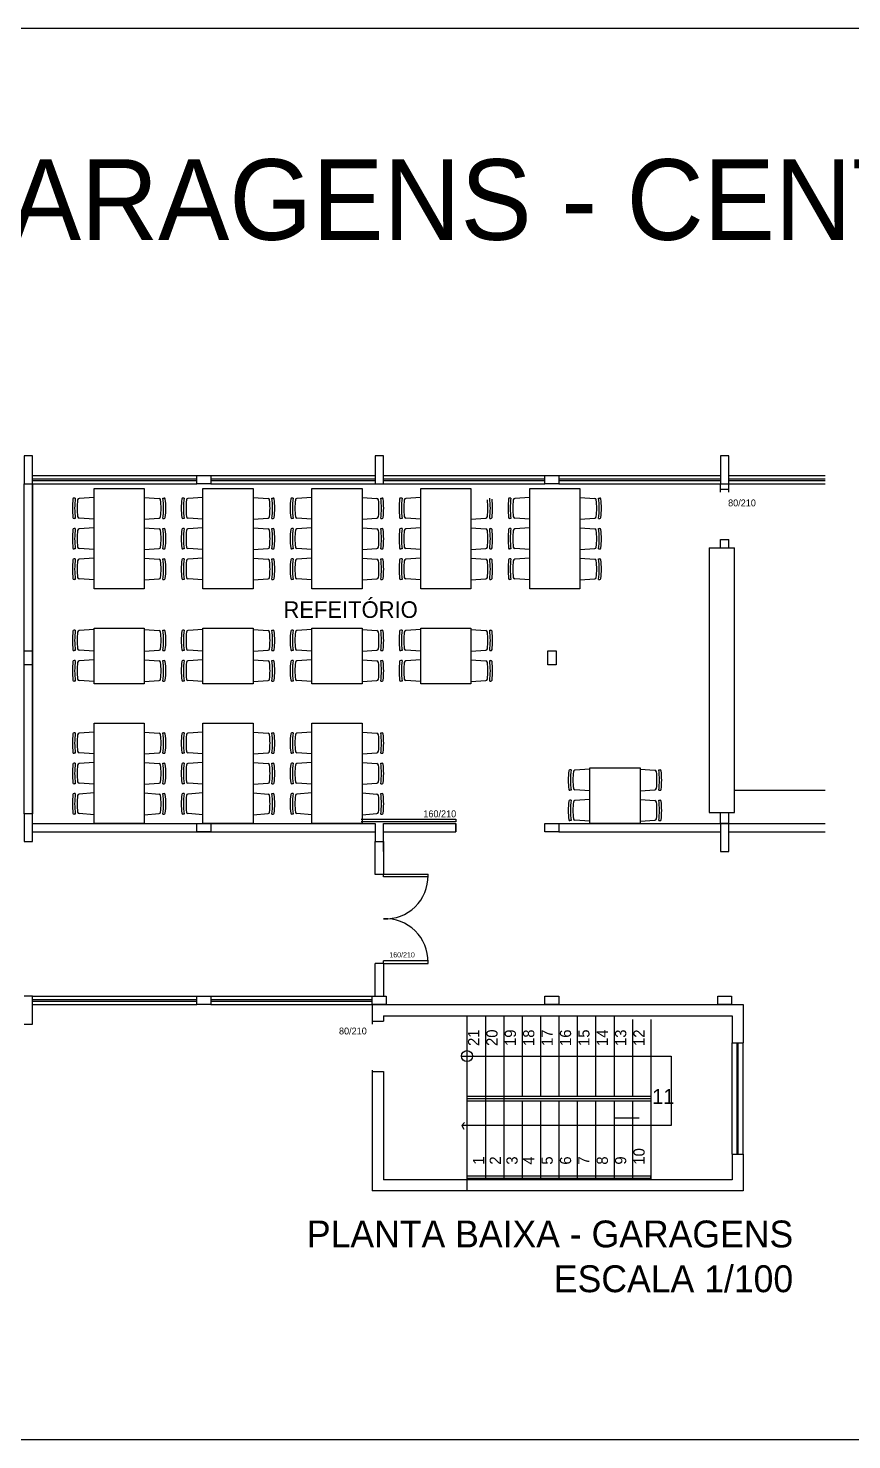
# Model space of a CAD drawing. Header units: metres. Extents: x -999 to 3200, y -1400 to 5056.
# Drawn here: x 1226.94 to 1241.72, y 4664.73 to 4690.07 of the extents above; entities that cross this region are included whole.
import ezdxf

# ---------------------------------------------------------------- set-up
doc = ezdxf.new("R2010")
doc.units = ezdxf.units.M
for name, color, linetype, true_color in [('.5', 7, 'Continuous', 0x000005), ('0.1', 7, 'Continuous', 0x000001), ('0.8', 7, 'Continuous', 0x000008), ('1', 7, 'Continuous', 0x000001), ('AMARELO', 7, 'Continuous', 0x000002), ('Capa4', 7, 'Continuous', 0x000004), ('Layer2', 7, 'Continuous', 0x000002), ('Vão', 7, 'Continuous', 0x000002)]:
    doc.layers.add(name, color=color, linetype=linetype, true_color=true_color)

msp = doc.modelspace()

# ---------------------------------------------------------------- linework, layer by layer
at = {"layer": '.5', "color": 5}
for p, q in [((1227.017, 4672.691), (1226.867, 4672.691)), ((1227.017, 4672.191), (1227.017, 4672.691)), ((1233.117, 4672.541), (1239.777, 4672.541)), ((1233.117, 4672.541), (1233.117, 4672.191)), ((1234.817, 4672.541), (1239.117, 4672.541)), ((1239.777, 4672.541), (1239.777, 4671.856)), ((1233.117, 4672.241), (1233.317, 4672.241)), ((1233.317, 4672.341), (1239.577, 4672.341)), ((1233.317, 4672.341), (1233.317, 4672.241)), ((1239.577, 4672.341), (1239.577, 4671.856)), ((1226.867, 4672.191), (1227.017, 4672.191)), ((1239.577, 4671.856), (1239.777, 4671.856)), ((1233.117, 4671.366), (1233.117, 4669.196)), ((1233.117, 4671.341), (1233.317, 4671.341)), ((1233.317, 4671.341), (1233.317, 4669.396)), ((1234.817, 4670.896), (1238.117, 4670.896)), ((1234.817, 4670.856), (1238.117, 4670.856)), ((1234.817, 4670.816), (1238.117, 4670.816)), ((1239.577, 4669.856), (1239.577, 4669.396)), ((1239.577, 4669.856), (1239.777, 4669.856)), ((1239.777, 4669.856), (1239.777, 4669.196)), ((1234.817, 4669.466), (1238.117, 4669.466)), ((1234.817, 4669.426), (1238.117, 4669.426)), ((1238.117, 4669.426), (1238.117, 4669.466)), ((1239.777, 4669.196), (1233.117, 4669.196)), ((1239.577, 4669.396), (1233.317, 4669.396))]:
    msp.add_line(p, q, dxfattribs=at)
for points in [[(1227.017, 4681.891), (1227.017, 4682.391), (1226.867, 4682.391), (1226.867, 4681.891), (1227.017, 4681.891)], [(1233.317, 4681.891), (1233.317, 4682.391), (1233.167, 4682.391), (1233.167, 4681.891), (1233.317, 4681.891)], [(1239.517, 4681.891), (1239.517, 4682.391), (1239.367, 4682.391), (1239.367, 4681.891), (1239.517, 4681.891)], [(1230.217, 4681.891), (1229.967, 4681.891), (1229.967, 4682.041), (1230.217, 4682.041), (1230.217, 4681.891)], [(1236.467, 4681.891), (1236.217, 4681.891), (1236.217, 4682.041), (1236.467, 4682.041), (1236.467, 4681.891)], [(1226.867, 4678.641), (1226.867, 4678.891), (1227.017, 4678.891), (1227.017, 4678.641), (1226.867, 4678.641)], [(1236.267, 4678.641), (1236.267, 4678.891), (1236.417, 4678.891), (1236.417, 4678.641), (1236.267, 4678.641)], [(1227.017, 4675.466), (1227.017, 4675.966), (1226.867, 4675.966), (1226.867, 4675.466), (1227.017, 4675.466)], [(1230.217, 4675.641), (1229.967, 4675.641), (1229.967, 4675.791), (1230.217, 4675.791), (1230.217, 4675.641)], [(1233.167, 4675.791), (1233.167, 4675.466), (1233.317, 4675.466)], [(1233.317, 4675.291), (1233.317, 4675.791)], [(1236.467, 4675.641), (1236.217, 4675.641), (1236.217, 4675.791), (1236.467, 4675.791), (1236.467, 4675.641)], [(1239.517, 4675.791), (1239.367, 4675.791), (1239.367, 4675.291), (1239.517, 4675.291)], [(1239.517, 4675.291), (1239.517, 4675.791)], [(1230.217, 4672.541), (1229.967, 4672.541), (1229.967, 4672.691), (1230.217, 4672.691), (1230.217, 4672.541)], [(1230.217, 4672.541), (1229.967, 4672.541), (1229.967, 4672.691), (1230.217, 4672.691), (1230.217, 4672.541)], [(1233.367, 4672.541), (1233.117, 4672.541), (1233.117, 4672.691), (1233.367, 4672.691), (1233.367, 4672.541)], [(1236.467, 4672.541), (1236.217, 4672.541), (1236.217, 4672.691), (1236.467, 4672.691), (1236.467, 4672.541)], [(1239.567, 4672.541), (1239.317, 4672.541), (1239.317, 4672.691), (1239.567, 4672.691), (1239.567, 4672.541)]]:
    msp.add_lwpolyline(points, dxfattribs=at)
at = {"color": 7}
for p, q in [((1239.367, 4681.741), (1239.367, 4681.891)), ((1239.517, 4681.741), (1239.517, 4681.891)), ((1227.787, 4681.634), (1227.764, 4681.634)), ((1228.123, 4681.646), (1227.855, 4681.625)), ((1228.123, 4680.004), (1228.123, 4681.804)), ((1228.123, 4681.804), (1229.023, 4681.804)), ((1229.023, 4681.804), (1229.023, 4680.004)), ((1229.023, 4681.646), (1229.291, 4681.625)), ((1229.36, 4681.634), (1229.383, 4681.634)), ((1229.741, 4681.634), (1229.719, 4681.634)), ((1230.078, 4681.646), (1229.81, 4681.625)), ((1230.078, 4680.004), (1230.078, 4681.804)), ((1230.078, 4681.804), (1230.978, 4681.804)), ((1230.978, 4681.804), (1230.978, 4680.004)), ((1230.978, 4681.646), (1231.246, 4681.625)), ((1231.315, 4681.634), (1231.338, 4681.634)), ((1231.696, 4681.634), (1231.674, 4681.634)), ((1232.033, 4681.646), (1231.765, 4681.625)), ((1232.033, 4680.004), (1232.033, 4681.804)), ((1232.033, 4681.804), (1232.933, 4681.804)), ((1232.933, 4681.804), (1232.933, 4680.004)), ((1232.933, 4681.646), (1233.201, 4681.625)), ((1233.27, 4681.634), (1233.292, 4681.634)), ((1233.651, 4681.634), (1233.628, 4681.634)), ((1233.988, 4681.646), (1233.72, 4681.625)), ((1233.988, 4680.004), (1233.988, 4681.804)), ((1233.988, 4681.804), (1234.888, 4681.804)), ((1234.888, 4681.804), (1234.888, 4680.004)), ((1235.606, 4681.634), (1235.583, 4681.634)), ((1235.943, 4681.646), (1235.675, 4681.625)), ((1235.943, 4680.004), (1235.943, 4681.804)), ((1235.943, 4681.804), (1236.843, 4681.804)), ((1236.843, 4681.804), (1236.843, 4680.004)), ((1236.843, 4681.646), (1237.111, 4681.625)), ((1237.179, 4681.634), (1237.202, 4681.634)), ((1239.367, 4681.791), (1239.517, 4681.791)), ((1227.787, 4681.266), (1227.764, 4681.266)), ((1227.787, 4681.088), (1227.764, 4681.088)), ((1228.123, 4681.254), (1227.855, 4681.274)), ((1228.123, 4681.1), (1227.855, 4681.08)), ((1229.023, 4681.254), (1229.291, 4681.274)), ((1229.023, 4681.1), (1229.291, 4681.08)), ((1229.36, 4681.266), (1229.383, 4681.266)), ((1229.36, 4681.088), (1229.383, 4681.088)), ((1229.741, 4681.266), (1229.719, 4681.266)), ((1229.741, 4681.088), (1229.719, 4681.088)), ((1230.078, 4681.254), (1229.81, 4681.274)), ((1230.078, 4681.1), (1229.81, 4681.08)), ((1230.978, 4681.254), (1231.246, 4681.274)), ((1230.978, 4681.1), (1231.246, 4681.08)), ((1231.315, 4681.266), (1231.338, 4681.266)), ((1231.315, 4681.088), (1231.338, 4681.088)), ((1231.696, 4681.266), (1231.674, 4681.266)), ((1231.696, 4681.088), (1231.674, 4681.088)), ((1232.033, 4681.254), (1231.765, 4681.274)), ((1232.033, 4681.1), (1231.765, 4681.08)), ((1232.933, 4681.254), (1233.201, 4681.274)), ((1232.933, 4681.1), (1233.201, 4681.08)), ((1233.27, 4681.266), (1233.292, 4681.266)), ((1233.27, 4681.088), (1233.292, 4681.088)), ((1233.651, 4681.266), (1233.628, 4681.266)), ((1233.651, 4681.088), (1233.628, 4681.088)), ((1233.988, 4681.254), (1233.72, 4681.274)), ((1233.988, 4681.1), (1233.72, 4681.08)), ((1234.888, 4681.254), (1235.156, 4681.274)), ((1234.888, 4681.1), (1235.156, 4681.08)), ((1235.225, 4681.266), (1235.247, 4681.266)), ((1235.225, 4681.088), (1235.247, 4681.088)), ((1235.606, 4681.266), (1235.583, 4681.266)), ((1235.606, 4681.088), (1235.583, 4681.088)), ((1235.943, 4681.254), (1235.675, 4681.274)), ((1235.943, 4681.1), (1235.675, 4681.08)), ((1236.843, 4681.254), (1237.111, 4681.274)), ((1236.843, 4681.1), (1237.111, 4681.08)), ((1237.179, 4681.266), (1237.202, 4681.266)), ((1237.179, 4681.088), (1237.202, 4681.088)), ((1239.367, 4680.891), (1239.517, 4680.891)), ((1239.367, 4680.741), (1239.367, 4680.891)), ((1239.517, 4680.741), (1239.517, 4680.891)), ((1227.787, 4680.72), (1227.764, 4680.72)), ((1228.123, 4680.708), (1227.855, 4680.728)), ((1229.023, 4680.708), (1229.291, 4680.728)), ((1229.36, 4680.72), (1229.383, 4680.72)), ((1229.741, 4680.72), (1229.719, 4680.72)), ((1230.078, 4680.708), (1229.81, 4680.728)), ((1230.978, 4680.708), (1231.246, 4680.728)), ((1231.315, 4680.72), (1231.338, 4680.72)), ((1231.696, 4680.72), (1231.674, 4680.72)), ((1232.033, 4680.708), (1231.765, 4680.728)), ((1232.933, 4680.708), (1233.201, 4680.728)), ((1233.27, 4680.72), (1233.292, 4680.72)), ((1233.651, 4680.72), (1233.628, 4680.72)), ((1233.988, 4680.708), (1233.72, 4680.728)), ((1234.888, 4680.708), (1235.156, 4680.728)), ((1235.225, 4680.72), (1235.247, 4680.72)), ((1235.606, 4680.72), (1235.583, 4680.72)), ((1235.943, 4680.708), (1235.675, 4680.728)), ((1236.843, 4680.708), (1237.111, 4680.728)), ((1237.179, 4680.72), (1237.202, 4680.72)), ((1227.787, 4680.543), (1227.764, 4680.543)), ((1228.123, 4680.554), (1227.855, 4680.534)), ((1229.023, 4680.554), (1229.291, 4680.534)), ((1229.36, 4680.543), (1229.383, 4680.543)), ((1229.741, 4680.543), (1229.719, 4680.543)), ((1230.078, 4680.554), (1229.81, 4680.534)), ((1230.978, 4680.554), (1231.246, 4680.534)), ((1231.315, 4680.543), (1231.338, 4680.543)), ((1231.696, 4680.543), (1231.674, 4680.543)), ((1232.033, 4680.554), (1231.765, 4680.534)), ((1232.933, 4680.554), (1233.201, 4680.534)), ((1233.27, 4680.543), (1233.292, 4680.543)), ((1233.651, 4680.543), (1233.628, 4680.543)), ((1233.988, 4680.554), (1233.72, 4680.534)), ((1234.888, 4680.554), (1235.156, 4680.534)), ((1235.225, 4680.543), (1235.247, 4680.543)), ((1235.606, 4680.543), (1235.583, 4680.543)), ((1235.943, 4680.554), (1235.675, 4680.534)), ((1236.843, 4680.554), (1237.111, 4680.534)), ((1237.179, 4680.543), (1237.202, 4680.543)), ((1227.787, 4680.174), (1227.764, 4680.174)), ((1228.123, 4680.163), (1227.855, 4680.183)), ((1229.023, 4680.163), (1229.291, 4680.183)), ((1229.36, 4680.174), (1229.383, 4680.174)), ((1229.741, 4680.174), (1229.719, 4680.174)), ((1230.078, 4680.163), (1229.81, 4680.183)), ((1230.978, 4680.163), (1231.246, 4680.183)), ((1231.315, 4680.174), (1231.338, 4680.174)), ((1231.696, 4680.174), (1231.674, 4680.174)), ((1232.033, 4680.163), (1231.765, 4680.183)), ((1232.933, 4680.163), (1233.201, 4680.183)), ((1233.27, 4680.174), (1233.292, 4680.174)), ((1233.651, 4680.174), (1233.628, 4680.174)), ((1233.988, 4680.163), (1233.72, 4680.183)), ((1234.888, 4680.163), (1235.156, 4680.183)), ((1235.225, 4680.174), (1235.247, 4680.174)), ((1235.606, 4680.174), (1235.583, 4680.174)), ((1235.943, 4680.163), (1235.675, 4680.183)), ((1236.843, 4680.163), (1237.111, 4680.183)), ((1237.179, 4680.174), (1237.202, 4680.174)), ((1229.023, 4680.004), (1228.123, 4680.004)), ((1230.978, 4680.004), (1230.078, 4680.004)), ((1232.933, 4680.004), (1232.033, 4680.004)), ((1234.888, 4680.004), (1233.988, 4680.004)), ((1236.843, 4680.004), (1235.943, 4680.004)), ((1227.787, 4679.263), (1227.764, 4679.263)), ((1228.123, 4679.275), (1227.855, 4679.255)), ((1228.123, 4678.297), (1228.123, 4679.297)), ((1228.123, 4679.297), (1229.023, 4679.297)), ((1229.023, 4679.297), (1229.023, 4678.297)), ((1229.023, 4679.275), (1229.291, 4679.255)), ((1229.36, 4679.263), (1229.383, 4679.263)), ((1229.741, 4679.263), (1229.719, 4679.263)), ((1230.078, 4679.275), (1229.81, 4679.255)), ((1230.078, 4678.297), (1230.078, 4679.297)), ((1230.078, 4679.297), (1230.978, 4679.297)), ((1230.978, 4679.297), (1230.978, 4678.297)), ((1230.978, 4679.275), (1231.246, 4679.255)), ((1231.315, 4679.263), (1231.338, 4679.263)), ((1231.696, 4679.263), (1231.674, 4679.263)), ((1232.033, 4679.275), (1231.765, 4679.255)), ((1232.033, 4678.297), (1232.033, 4679.297)), ((1232.033, 4679.297), (1232.933, 4679.297)), ((1232.933, 4679.297), (1232.933, 4678.297)), ((1232.933, 4679.275), (1233.201, 4679.255)), ((1233.27, 4679.263), (1233.292, 4679.263)), ((1233.651, 4679.263), (1233.628, 4679.263)), ((1233.988, 4679.275), (1233.72, 4679.255)), ((1233.988, 4678.297), (1233.988, 4679.297)), ((1233.988, 4679.297), (1234.888, 4679.297)), ((1234.888, 4679.297), (1234.888, 4678.297)), ((1234.888, 4679.275), (1235.156, 4679.255)), ((1235.225, 4679.263), (1235.247, 4679.263)), ((1227.787, 4678.895), (1227.764, 4678.895)), ((1228.123, 4678.883), (1227.855, 4678.903)), ((1229.023, 4678.883), (1229.291, 4678.903)), ((1229.36, 4678.895), (1229.383, 4678.895)), ((1229.741, 4678.895), (1229.719, 4678.895)), ((1230.078, 4678.883), (1229.81, 4678.903)), ((1230.978, 4678.883), (1231.246, 4678.903)), ((1231.315, 4678.895), (1231.338, 4678.895)), ((1231.696, 4678.895), (1231.674, 4678.895)), ((1232.033, 4678.883), (1231.765, 4678.903)), ((1232.933, 4678.883), (1233.201, 4678.903)), ((1233.27, 4678.895), (1233.292, 4678.895)), ((1233.651, 4678.895), (1233.628, 4678.895)), ((1233.988, 4678.883), (1233.72, 4678.903)), ((1234.888, 4678.883), (1235.156, 4678.903)), ((1235.225, 4678.895), (1235.247, 4678.895)), ((1227.787, 4678.718), (1227.764, 4678.718)), ((1228.123, 4678.729), (1227.855, 4678.709)), ((1229.023, 4678.729), (1229.291, 4678.709)), ((1229.36, 4678.718), (1229.383, 4678.718)), ((1229.741, 4678.718), (1229.719, 4678.718)), ((1230.078, 4678.729), (1229.81, 4678.709)), ((1230.978, 4678.729), (1231.246, 4678.709)), ((1231.315, 4678.718), (1231.338, 4678.718)), ((1231.696, 4678.718), (1231.674, 4678.718)), ((1232.033, 4678.729), (1231.765, 4678.709)), ((1232.933, 4678.729), (1233.201, 4678.709)), ((1233.27, 4678.718), (1233.292, 4678.718)), ((1233.651, 4678.718), (1233.628, 4678.718)), ((1233.988, 4678.729), (1233.72, 4678.709)), ((1234.888, 4678.729), (1235.156, 4678.709)), ((1235.225, 4678.718), (1235.247, 4678.718)), ((1227.787, 4678.349), (1227.764, 4678.349)), ((1228.123, 4678.338), (1227.855, 4678.358)), ((1229.023, 4678.297), (1228.123, 4678.297)), ((1229.023, 4678.338), (1229.291, 4678.358)), ((1229.36, 4678.349), (1229.383, 4678.349)), ((1229.741, 4678.349), (1229.719, 4678.349)), ((1230.078, 4678.338), (1229.81, 4678.358)), ((1230.978, 4678.297), (1230.078, 4678.297)), ((1230.978, 4678.338), (1231.246, 4678.358)), ((1231.315, 4678.349), (1231.338, 4678.349)), ((1231.696, 4678.349), (1231.674, 4678.349)), ((1232.033, 4678.338), (1231.765, 4678.358)), ((1232.933, 4678.297), (1232.033, 4678.297)), ((1232.933, 4678.338), (1233.201, 4678.358)), ((1233.27, 4678.349), (1233.292, 4678.349)), ((1233.651, 4678.349), (1233.628, 4678.349)), ((1233.988, 4678.338), (1233.72, 4678.358)), ((1234.888, 4678.297), (1233.988, 4678.297)), ((1234.888, 4678.338), (1235.156, 4678.358)), ((1235.225, 4678.349), (1235.247, 4678.349)), ((1228.123, 4675.791), (1228.123, 4677.591)), ((1228.123, 4677.591), (1229.023, 4677.591)), ((1229.023, 4677.591), (1229.023, 4675.791)), ((1230.078, 4675.791), (1230.078, 4677.591)), ((1230.078, 4677.591), (1230.978, 4677.591)), ((1230.978, 4677.591), (1230.978, 4675.791)), ((1232.033, 4675.791), (1232.033, 4677.591)), ((1232.033, 4677.591), (1232.933, 4677.591)), ((1232.933, 4677.591), (1232.933, 4675.791)), ((1227.787, 4677.42), (1227.764, 4677.42)), ((1228.123, 4677.432), (1227.855, 4677.412)), ((1229.023, 4677.432), (1229.291, 4677.412)), ((1229.36, 4677.42), (1229.383, 4677.42)), ((1229.741, 4677.42), (1229.719, 4677.42)), ((1230.078, 4677.432), (1229.81, 4677.412)), ((1230.978, 4677.432), (1231.246, 4677.412)), ((1231.315, 4677.42), (1231.338, 4677.42)), ((1231.696, 4677.42), (1231.674, 4677.42)), ((1232.033, 4677.432), (1231.765, 4677.412)), ((1232.933, 4677.432), (1233.201, 4677.412)), ((1233.27, 4677.42), (1233.292, 4677.42)), ((1227.787, 4677.052), (1227.764, 4677.052)), ((1228.123, 4677.041), (1227.855, 4677.061)), ((1229.023, 4677.041), (1229.291, 4677.061)), ((1229.36, 4677.052), (1229.383, 4677.052)), ((1229.741, 4677.052), (1229.719, 4677.052)), ((1230.078, 4677.041), (1229.81, 4677.061)), ((1230.978, 4677.041), (1231.246, 4677.061)), ((1231.315, 4677.052), (1231.338, 4677.052)), ((1231.696, 4677.052), (1231.674, 4677.052)), ((1232.033, 4677.041), (1231.765, 4677.061)), ((1232.933, 4677.041), (1233.201, 4677.061)), ((1233.27, 4677.052), (1233.292, 4677.052)), ((1227.787, 4676.875), (1227.764, 4676.875)), ((1228.123, 4676.886), (1227.855, 4676.866)), ((1229.023, 4676.886), (1229.291, 4676.866)), ((1229.36, 4676.875), (1229.383, 4676.875)), ((1229.741, 4676.875), (1229.719, 4676.875)), ((1230.078, 4676.886), (1229.81, 4676.866)), ((1230.978, 4676.886), (1231.246, 4676.866)), ((1231.315, 4676.875), (1231.338, 4676.875)), ((1231.696, 4676.875), (1231.674, 4676.875)), ((1232.033, 4676.886), (1231.765, 4676.866)), ((1232.933, 4676.886), (1233.201, 4676.866)), ((1233.27, 4676.875), (1233.292, 4676.875)), ((1237.023, 4676.768), (1236.755, 4676.748)), ((1237.023, 4675.791), (1237.023, 4676.791)), ((1237.023, 4676.791), (1237.923, 4676.791)), ((1237.923, 4676.791), (1237.923, 4675.791)), ((1237.923, 4676.768), (1238.191, 4676.748)), ((1228.123, 4676.495), (1227.855, 4676.515)), ((1229.023, 4676.495), (1229.291, 4676.515)), ((1230.078, 4676.495), (1229.81, 4676.515)), ((1230.978, 4676.495), (1231.246, 4676.515)), ((1232.033, 4676.495), (1231.765, 4676.515)), ((1232.933, 4676.495), (1233.201, 4676.515)), ((1236.686, 4676.757), (1236.664, 4676.757)), ((1238.26, 4676.757), (1238.282, 4676.757)), ((1227.787, 4676.506), (1227.764, 4676.506)), ((1227.787, 4676.329), (1227.764, 4676.329)), ((1228.123, 4676.341), (1227.855, 4676.321)), ((1229.023, 4676.341), (1229.291, 4676.321)), ((1229.36, 4676.506), (1229.383, 4676.506)), ((1229.36, 4676.329), (1229.383, 4676.329)), ((1229.741, 4676.506), (1229.719, 4676.506)), ((1229.741, 4676.329), (1229.719, 4676.329)), ((1230.078, 4676.341), (1229.81, 4676.321)), ((1230.978, 4676.341), (1231.246, 4676.321)), ((1231.315, 4676.506), (1231.338, 4676.506)), ((1231.315, 4676.329), (1231.338, 4676.329)), ((1231.696, 4676.506), (1231.674, 4676.506)), ((1231.696, 4676.329), (1231.674, 4676.329)), ((1232.033, 4676.341), (1231.765, 4676.321)), ((1232.933, 4676.341), (1233.201, 4676.321)), ((1233.27, 4676.506), (1233.292, 4676.506)), ((1233.27, 4676.329), (1233.292, 4676.329)), ((1236.686, 4676.388), (1236.664, 4676.388)), ((1237.023, 4676.377), (1236.755, 4676.397)), ((1237.923, 4676.377), (1238.191, 4676.397)), ((1238.26, 4676.388), (1238.282, 4676.388)), ((1236.686, 4676.211), (1236.664, 4676.211)), ((1237.023, 4676.223), (1236.755, 4676.202)), ((1237.923, 4676.223), (1238.191, 4676.202)), ((1238.26, 4676.211), (1238.282, 4676.211)), ((1227.017, 4675.791), (1233.167, 4675.791)), ((1227.787, 4675.961), (1227.764, 4675.961)), ((1228.123, 4675.949), (1227.855, 4675.969)), ((1229.023, 4675.791), (1228.123, 4675.791)), ((1229.023, 4675.949), (1229.291, 4675.969)), ((1229.36, 4675.961), (1229.383, 4675.961)), ((1229.741, 4675.961), (1229.719, 4675.961)), ((1230.078, 4675.949), (1229.81, 4675.969)), ((1230.978, 4675.791), (1230.078, 4675.791)), ((1230.978, 4675.949), (1231.246, 4675.969)), ((1231.315, 4675.961), (1231.338, 4675.961)), ((1231.696, 4675.961), (1231.674, 4675.961)), ((1232.033, 4675.949), (1231.765, 4675.969)), ((1232.933, 4675.791), (1232.033, 4675.791)), ((1232.933, 4675.949), (1233.201, 4675.969)), ((1233.27, 4675.961), (1233.292, 4675.961)), ((1233.317, 4675.791), (1234.617, 4675.791)), ((1234.617, 4675.791), (1234.617, 4675.641)), ((1234.617, 4675.641), (1234.617, 4675.791)), ((1236.217, 4675.791), (1236.267, 4675.791)), ((1236.467, 4675.791), (1241.246, 4675.791)), ((1236.686, 4675.843), (1236.664, 4675.843)), ((1237.023, 4675.831), (1236.755, 4675.851)), ((1237.923, 4675.791), (1237.023, 4675.791)), ((1237.923, 4675.831), (1238.191, 4675.851)), ((1238.26, 4675.843), (1238.282, 4675.843)), ((1239.367, 4675.791), (1239.367, 4675.991)), ((1239.517, 4675.791), (1239.517, 4675.991)), ((1227.017, 4675.641), (1233.167, 4675.641)), ((1233.317, 4675.641), (1234.617, 4675.641)), ((1236.467, 4675.641), (1239.367, 4675.641)), ((1239.517, 4675.641), (1241.246, 4675.641)), ((1233.167, 4674.878), (1233.167, 4675.466)), ((1233.317, 4675.466), (1233.317, 4674.878)), ((1233.317, 4674.878), (1233.167, 4674.878)), ((1233.167, 4672.691), (1233.167, 4673.278)), ((1233.317, 4673.278), (1233.167, 4673.278)), ((1233.317, 4673.278), (1233.317, 4672.691)), ((1227.017, 4672.541), (1227.017, 4672.691)), ((1235.147, 4672.341), (1235.147, 4669.396)), ((1235.477, 4672.341), (1235.477, 4669.396)), ((1235.807, 4672.341), (1235.807, 4670.896)), ((1236.137, 4672.341), (1236.137, 4670.896)), ((1236.467, 4672.341), (1236.467, 4670.896)), ((1236.797, 4672.341), (1236.797, 4670.896)), ((1237.127, 4672.341), (1237.127, 4670.896)), ((1237.457, 4672.341), (1237.457, 4670.896)), ((1237.787, 4672.271), (1237.787, 4670.896)), ((1238.117, 4672.271), (1238.117, 4669.396)), ((1234.718, 4671.616), (1238.482, 4671.616)), ((1238.482, 4671.616), (1238.482, 4670.371)), ((1235.807, 4670.816), (1235.807, 4669.396)), ((1236.137, 4670.816), (1236.137, 4669.396)), ((1236.467, 4670.816), (1236.467, 4669.396)), ((1236.797, 4670.816), (1236.797, 4669.396)), ((1237.127, 4670.816), (1237.127, 4669.396)), ((1237.457, 4670.816), (1237.457, 4669.396)), ((1237.787, 4670.816), (1237.787, 4669.396)), ((1234.722, 4670.371), (1234.77, 4670.425)), ((1238.482, 4670.371), (1234.722, 4670.371)), ((1234.722, 4670.371), (1234.76, 4670.307)), ((1237.787, 4669.426), (1237.787, 4669.396))]:
    msp.add_line(p, q, dxfattribs=at)
msp.add_lwpolyline([(1226.867, 4681.891), (1227.017, 4681.891), (1227.017, 4675.966), (1226.867, 4675.966)], close=True, dxfattribs=at)
msp.add_circle((1234.817, 4671.616), 0.0992, dxfattribs=at)
for centre, radius, start, end in [((1229.152, 4681.45), 1.417, 173.2538, 186.7462), ((1227.764, 4681.614), 0.02, 90, 173.2538), ((1229.152, 4681.45), 1.377, 172.3167, 187.6833), ((1229.152, 4681.45), 1.332, 173.5742, 186.4258), ((1227.857, 4681.596), 0.03, 94.2892, 173.5742), ((1229.289, 4681.596), 0.03, 6.4258, 85.7108), ((1227.995, 4681.45), 1.332, 353.5742, 6.4258), ((1227.995, 4681.45), 1.377, 352.3167, 7.6833), ((1229.383, 4681.614), 0.02, 6.7462, 90), ((1227.995, 4681.45), 1.417, 353.2538, 6.7462), ((1231.106, 4681.45), 1.417, 173.2538, 186.7462), ((1229.719, 4681.614), 0.02, 90, 173.2538), ((1231.106, 4681.45), 1.377, 172.3167, 187.6833), ((1231.106, 4681.45), 1.332, 173.5742, 186.4258), ((1229.812, 4681.596), 0.03, 94.2892, 173.5742), ((1231.244, 4681.596), 0.03, 6.4258, 85.7108), ((1229.95, 4681.45), 1.332, 353.5742, 6.4258), ((1229.95, 4681.45), 1.377, 352.3167, 7.6833), ((1231.338, 4681.614), 0.02, 6.7462, 90), ((1229.95, 4681.45), 1.417, 353.2538, 6.7462), ((1233.061, 4681.45), 1.417, 173.2538, 186.7462), ((1231.674, 4681.614), 0.02, 90, 173.2538), ((1233.061, 4681.45), 1.377, 172.3167, 187.6833), ((1233.061, 4681.45), 1.332, 173.5742, 186.4258), ((1231.767, 4681.596), 0.03, 94.2892, 173.5742), ((1233.199, 4681.596), 0.03, 6.4258, 85.7108), ((1231.905, 4681.45), 1.332, 353.5742, 6.4258), ((1231.905, 4681.45), 1.377, 352.3167, 7.6833), ((1233.292, 4681.614), 0.02, 6.7462, 90), ((1231.905, 4681.45), 1.417, 353.2538, 6.7462), ((1235.016, 4681.45), 1.417, 173.2538, 186.7462), ((1233.628, 4681.614), 0.02, 90, 173.2538), ((1235.016, 4681.45), 1.377, 172.3167, 187.6833), ((1235.016, 4681.45), 1.332, 173.5742, 186.4258), ((1233.722, 4681.596), 0.03, 94.2892, 173.5742), ((1233.86, 4681.45), 1.332, 353.5742, 6.4258), ((1233.86, 4681.45), 1.377, 352.3167, 7.6833), ((1233.86, 4681.45), 1.417, 353.2538, 6.7462), ((1236.971, 4681.45), 1.417, 173.2538, 186.7462), ((1235.583, 4681.614), 0.02, 90, 173.2538), ((1236.971, 4681.45), 1.377, 172.3167, 187.6833), ((1236.971, 4681.45), 1.332, 173.5742, 186.4258), ((1235.677, 4681.596), 0.03, 94.2892, 173.5742), ((1237.109, 4681.596), 0.03, 6.4258, 85.7108), ((1235.814, 4681.45), 1.332, 353.5742, 6.4258), ((1235.814, 4681.45), 1.377, 352.3167, 7.6833), ((1237.202, 4681.614), 0.02, 6.7462, 90), ((1235.814, 4681.45), 1.417, 353.2538, 6.7462), ((1227.764, 4681.286), 0.02, 186.7462, 270), ((1227.764, 4681.068), 0.02, 90, 173.2538), ((1229.152, 4680.904), 1.377, 172.3167, 187.6833), ((1227.857, 4681.304), 0.03, 186.4258, 265.7108), ((1227.857, 4681.05), 0.03, 94.2892, 173.5742), ((1229.289, 4681.304), 0.03, 274.2892, 353.5742), ((1229.289, 4681.05), 0.03, 6.4258, 85.7108), ((1227.995, 4680.904), 1.377, 352.3167, 7.6833), ((1229.383, 4681.286), 0.02, 270, 353.2538), ((1229.383, 4681.068), 0.02, 6.7462, 90), ((1229.719, 4681.286), 0.02, 186.7462, 270), ((1229.719, 4681.068), 0.02, 90, 173.2538), ((1231.106, 4680.904), 1.377, 172.3167, 187.6833), ((1229.812, 4681.304), 0.03, 186.4258, 265.7108), ((1229.812, 4681.05), 0.03, 94.2892, 173.5742), ((1231.244, 4681.304), 0.03, 274.2892, 353.5742), ((1231.244, 4681.05), 0.03, 6.4258, 85.7108), ((1229.95, 4680.904), 1.377, 352.3167, 7.6833), ((1231.338, 4681.286), 0.02, 270, 353.2538), ((1231.338, 4681.068), 0.02, 6.7462, 90), ((1231.674, 4681.286), 0.02, 186.7462, 270), ((1231.674, 4681.068), 0.02, 90, 173.2538), ((1233.061, 4680.904), 1.377, 172.3167, 187.6833), ((1231.767, 4681.304), 0.03, 186.4258, 265.7108), ((1231.767, 4681.05), 0.03, 94.2892, 173.5742), ((1233.199, 4681.304), 0.03, 274.2892, 353.5742), ((1233.199, 4681.05), 0.03, 6.4258, 85.7108), ((1231.905, 4680.904), 1.377, 352.3167, 7.6833), ((1233.292, 4681.286), 0.02, 270, 353.2538), ((1233.292, 4681.068), 0.02, 6.7462, 90), ((1233.628, 4681.286), 0.02, 186.7462, 270), ((1233.628, 4681.068), 0.02, 90, 173.2538), ((1235.016, 4680.904), 1.377, 172.3167, 187.6833), ((1233.722, 4681.304), 0.03, 186.4258, 265.7108), ((1233.722, 4681.05), 0.03, 94.2892, 173.5742), ((1235.154, 4681.304), 0.03, 274.2892, 353.5742), ((1235.154, 4681.05), 0.03, 6.4258, 85.7108), ((1233.86, 4680.904), 1.377, 352.3167, 7.6833), ((1235.247, 4681.286), 0.02, 270, 353.2538), ((1235.247, 4681.068), 0.02, 6.7462, 90), ((1235.583, 4681.286), 0.02, 186.7462, 270), ((1235.583, 4681.068), 0.02, 90, 173.2538), ((1236.971, 4680.904), 1.377, 172.3167, 187.6833), ((1235.677, 4681.304), 0.03, 186.4258, 265.7108), ((1235.677, 4681.05), 0.03, 94.2892, 173.5742), ((1237.109, 4681.304), 0.03, 274.2892, 353.5742), ((1237.109, 4681.05), 0.03, 6.4258, 85.7108), ((1235.814, 4680.904), 1.377, 352.3167, 7.6833), ((1237.202, 4681.286), 0.02, 270, 353.2538), ((1237.202, 4681.068), 0.02, 6.7462, 90), ((1229.152, 4680.904), 1.417, 173.2538, 186.7462), ((1229.152, 4680.904), 1.332, 173.5742, 186.4258), ((1227.995, 4680.904), 1.332, 353.5742, 6.4258), ((1227.995, 4680.904), 1.417, 353.2538, 6.7462), ((1231.106, 4680.904), 1.417, 173.2538, 186.7462), ((1231.106, 4680.904), 1.332, 173.5742, 186.4258), ((1229.95, 4680.904), 1.332, 353.5742, 6.4258), ((1229.95, 4680.904), 1.417, 353.2538, 6.7462), ((1233.061, 4680.904), 1.417, 173.2538, 186.7462), ((1233.061, 4680.904), 1.332, 173.5742, 186.4258), ((1231.905, 4680.904), 1.332, 353.5742, 6.4258), ((1231.905, 4680.904), 1.417, 353.2538, 6.7462), ((1235.016, 4680.904), 1.417, 173.2538, 186.7462), ((1235.016, 4680.904), 1.332, 173.5742, 186.4258), ((1233.86, 4680.904), 1.332, 353.5742, 6.4258), ((1233.86, 4680.904), 1.417, 353.2538, 6.7462), ((1236.971, 4680.904), 1.417, 173.2538, 186.7462), ((1236.971, 4680.904), 1.332, 173.5742, 186.4258), ((1235.814, 4680.904), 1.332, 353.5742, 6.4258), ((1235.814, 4680.904), 1.417, 353.2538, 6.7462), ((1227.764, 4680.74), 0.02, 186.7462, 270), ((1227.857, 4680.758), 0.03, 186.4258, 265.7108), ((1229.289, 4680.758), 0.03, 274.2892, 353.5742), ((1229.383, 4680.74), 0.02, 270, 353.2538), ((1229.719, 4680.74), 0.02, 186.7462, 270), ((1229.812, 4680.758), 0.03, 186.4258, 265.7108), ((1231.244, 4680.758), 0.03, 274.2892, 353.5742), ((1231.338, 4680.74), 0.02, 270, 353.2538), ((1231.674, 4680.74), 0.02, 186.7462, 270), ((1231.767, 4680.758), 0.03, 186.4258, 265.7108), ((1233.199, 4680.758), 0.03, 274.2892, 353.5742), ((1233.292, 4680.74), 0.02, 270, 353.2538), ((1233.628, 4680.74), 0.02, 186.7462, 270), ((1233.722, 4680.758), 0.03, 186.4258, 265.7108), ((1235.154, 4680.758), 0.03, 274.2892, 353.5742), ((1235.247, 4680.74), 0.02, 270, 353.2538), ((1235.583, 4680.74), 0.02, 186.7462, 270), ((1235.677, 4680.758), 0.03, 186.4258, 265.7108), ((1237.109, 4680.758), 0.03, 274.2892, 353.5742), ((1237.202, 4680.74), 0.02, 270, 353.2538), ((1229.152, 4680.358), 1.417, 173.2538, 186.7462), ((1227.764, 4680.523), 0.02, 90, 173.2538), ((1229.152, 4680.358), 1.377, 172.3167, 187.6833), ((1229.152, 4680.358), 1.332, 173.5742, 186.4258), ((1227.857, 4680.504), 0.03, 94.2892, 173.5742), ((1229.289, 4680.504), 0.03, 6.4258, 85.7108), ((1227.995, 4680.358), 1.332, 353.5742, 6.4258), ((1227.995, 4680.358), 1.377, 352.3167, 7.6833), ((1229.383, 4680.523), 0.02, 6.7462, 90), ((1227.995, 4680.358), 1.417, 353.2538, 6.7462), ((1231.106, 4680.358), 1.417, 173.2538, 186.7462), ((1229.719, 4680.523), 0.02, 90, 173.2538), ((1231.106, 4680.358), 1.377, 172.3167, 187.6833), ((1231.106, 4680.358), 1.332, 173.5742, 186.4258), ((1229.812, 4680.504), 0.03, 94.2892, 173.5742), ((1231.244, 4680.504), 0.03, 6.4258, 85.7108), ((1229.95, 4680.358), 1.332, 353.5742, 6.4258), ((1229.95, 4680.358), 1.377, 352.3167, 7.6833), ((1231.338, 4680.523), 0.02, 6.7462, 90), ((1229.95, 4680.358), 1.417, 353.2538, 6.7462), ((1233.061, 4680.358), 1.417, 173.2538, 186.7462), ((1231.674, 4680.523), 0.02, 90, 173.2538), ((1233.061, 4680.358), 1.377, 172.3167, 187.6833), ((1233.061, 4680.358), 1.332, 173.5742, 186.4258), ((1231.767, 4680.504), 0.03, 94.2892, 173.5742), ((1233.199, 4680.504), 0.03, 6.4258, 85.7108), ((1231.905, 4680.358), 1.332, 353.5742, 6.4258), ((1231.905, 4680.358), 1.377, 352.3167, 7.6833), ((1233.292, 4680.523), 0.02, 6.7462, 90), ((1231.905, 4680.358), 1.417, 353.2538, 6.7462), ((1235.016, 4680.358), 1.417, 173.2538, 186.7462), ((1233.628, 4680.523), 0.02, 90, 173.2538), ((1235.016, 4680.358), 1.377, 172.3167, 187.6833), ((1235.016, 4680.358), 1.332, 173.5742, 186.4258), ((1233.722, 4680.504), 0.03, 94.2892, 173.5742), ((1235.154, 4680.504), 0.03, 6.4258, 85.7108), ((1233.86, 4680.358), 1.332, 353.5742, 6.4258), ((1233.86, 4680.358), 1.377, 352.3167, 7.6833), ((1235.247, 4680.523), 0.02, 6.7462, 90), ((1233.86, 4680.358), 1.417, 353.2538, 6.7462), ((1236.971, 4680.358), 1.417, 173.2538, 186.7462), ((1235.583, 4680.523), 0.02, 90, 173.2538), ((1236.971, 4680.358), 1.377, 172.3167, 187.6833), ((1236.971, 4680.358), 1.332, 173.5742, 186.4258), ((1235.677, 4680.504), 0.03, 94.2892, 173.5742), ((1237.109, 4680.504), 0.03, 6.4258, 85.7108), ((1235.814, 4680.358), 1.332, 353.5742, 6.4258), ((1235.814, 4680.358), 1.377, 352.3167, 7.6833), ((1237.202, 4680.523), 0.02, 6.7462, 90), ((1235.814, 4680.358), 1.417, 353.2538, 6.7462), ((1227.764, 4680.194), 0.02, 186.7462, 270), ((1227.857, 4680.213), 0.03, 186.4258, 265.7108), ((1229.289, 4680.213), 0.03, 274.2892, 353.5742), ((1229.383, 4680.194), 0.02, 270, 353.2538), ((1229.719, 4680.194), 0.02, 186.7462, 270), ((1229.812, 4680.213), 0.03, 186.4258, 265.7108), ((1231.244, 4680.213), 0.03, 274.2892, 353.5742), ((1231.338, 4680.194), 0.02, 270, 353.2538), ((1231.674, 4680.194), 0.02, 186.7462, 270), ((1231.767, 4680.213), 0.03, 186.4258, 265.7108), ((1233.199, 4680.213), 0.03, 274.2892, 353.5742), ((1233.292, 4680.194), 0.02, 270, 353.2538), ((1233.628, 4680.194), 0.02, 186.7462, 270), ((1233.722, 4680.213), 0.03, 186.4258, 265.7108), ((1235.154, 4680.213), 0.03, 274.2892, 353.5742), ((1235.247, 4680.194), 0.02, 270, 353.2538), ((1235.583, 4680.194), 0.02, 186.7462, 270), ((1235.677, 4680.213), 0.03, 186.4258, 265.7108), ((1237.109, 4680.213), 0.03, 274.2892, 353.5742), ((1237.202, 4680.194), 0.02, 270, 353.2538), ((1229.152, 4679.079), 1.417, 173.2538, 186.7462), ((1227.764, 4679.243), 0.02, 90, 173.2538), ((1229.152, 4679.079), 1.377, 172.3167, 187.6833), ((1229.152, 4679.079), 1.332, 173.5742, 186.4258), ((1227.857, 4679.225), 0.03, 94.2892, 173.5742), ((1229.289, 4679.225), 0.03, 6.4258, 85.7108), ((1227.995, 4679.079), 1.332, 353.5742, 6.4258), ((1227.995, 4679.079), 1.377, 352.3167, 7.6833), ((1229.383, 4679.243), 0.02, 6.7462, 90), ((1227.995, 4679.079), 1.417, 353.2538, 6.7462), ((1231.106, 4679.079), 1.417, 173.2538, 186.7462), ((1229.719, 4679.243), 0.02, 90, 173.2538), ((1231.106, 4679.079), 1.377, 172.3167, 187.6833), ((1231.106, 4679.079), 1.332, 173.5742, 186.4258), ((1229.812, 4679.225), 0.03, 94.2892, 173.5742), ((1231.244, 4679.225), 0.03, 6.4258, 85.7108), ((1229.95, 4679.079), 1.332, 353.5742, 6.4258), ((1229.95, 4679.079), 1.377, 352.3167, 7.6833), ((1231.338, 4679.243), 0.02, 6.7462, 90), ((1229.95, 4679.079), 1.417, 353.2538, 6.7462), ((1233.061, 4679.079), 1.417, 173.2538, 186.7462), ((1231.674, 4679.243), 0.02, 90, 173.2538), ((1233.061, 4679.079), 1.377, 172.3167, 187.6833), ((1233.061, 4679.079), 1.332, 173.5742, 186.4258), ((1231.767, 4679.225), 0.03, 94.2892, 173.5742), ((1233.199, 4679.225), 0.03, 6.4258, 85.7108), ((1231.905, 4679.079), 1.332, 353.5742, 6.4258), ((1231.905, 4679.079), 1.377, 352.3167, 7.6833), ((1233.292, 4679.243), 0.02, 6.7462, 90), ((1231.905, 4679.079), 1.417, 353.2538, 6.7462), ((1235.016, 4679.079), 1.417, 173.2538, 186.7462), ((1233.628, 4679.243), 0.02, 90, 173.2538), ((1235.016, 4679.079), 1.377, 172.3167, 187.6833), ((1235.016, 4679.079), 1.332, 173.5742, 186.4258), ((1233.722, 4679.225), 0.03, 94.2892, 173.5742), ((1235.154, 4679.225), 0.03, 6.4258, 85.7108), ((1233.86, 4679.079), 1.332, 353.5742, 6.4258), ((1233.86, 4679.079), 1.377, 352.3167, 7.6833), ((1235.247, 4679.243), 0.02, 6.7462, 90), ((1233.86, 4679.079), 1.417, 353.2538, 6.7462), ((1227.764, 4678.915), 0.02, 186.7462, 270), ((1227.857, 4678.933), 0.03, 186.4258, 265.7108), ((1229.289, 4678.933), 0.03, 274.2892, 353.5742), ((1229.383, 4678.915), 0.02, 270, 353.2538), ((1229.719, 4678.915), 0.02, 186.7462, 270), ((1229.812, 4678.933), 0.03, 186.4258, 265.7108), ((1231.244, 4678.933), 0.03, 274.2892, 353.5742), ((1231.338, 4678.915), 0.02, 270, 353.2538), ((1231.674, 4678.915), 0.02, 186.7462, 270), ((1231.767, 4678.933), 0.03, 186.4258, 265.7108), ((1233.199, 4678.933), 0.03, 274.2892, 353.5742), ((1233.292, 4678.915), 0.02, 270, 353.2538), ((1233.628, 4678.915), 0.02, 186.7462, 270), ((1233.722, 4678.933), 0.03, 186.4258, 265.7108), ((1235.154, 4678.933), 0.03, 274.2892, 353.5742), ((1235.247, 4678.915), 0.02, 270, 353.2538), ((1229.152, 4678.533), 1.417, 173.2538, 186.7462), ((1227.764, 4678.698), 0.02, 90, 173.2538), ((1229.152, 4678.533), 1.377, 172.3167, 187.6833), ((1229.152, 4678.533), 1.332, 173.5742, 186.4258), ((1227.857, 4678.679), 0.03, 94.2892, 173.5742), ((1229.289, 4678.679), 0.03, 6.4258, 85.7108), ((1227.995, 4678.533), 1.332, 353.5742, 6.4258), ((1227.995, 4678.533), 1.377, 352.3167, 7.6833), ((1229.383, 4678.698), 0.02, 6.7462, 90), ((1227.995, 4678.533), 1.417, 353.2538, 6.7462), ((1231.106, 4678.533), 1.417, 173.2538, 186.7462), ((1229.719, 4678.698), 0.02, 90, 173.2538), ((1231.106, 4678.533), 1.377, 172.3167, 187.6833), ((1231.106, 4678.533), 1.332, 173.5742, 186.4258), ((1229.812, 4678.679), 0.03, 94.2892, 173.5742), ((1231.244, 4678.679), 0.03, 6.4258, 85.7108), ((1229.95, 4678.533), 1.332, 353.5742, 6.4258), ((1229.95, 4678.533), 1.377, 352.3167, 7.6833), ((1231.338, 4678.698), 0.02, 6.7462, 90), ((1229.95, 4678.533), 1.417, 353.2538, 6.7462), ((1233.061, 4678.533), 1.417, 173.2538, 186.7462), ((1231.674, 4678.698), 0.02, 90, 173.2538), ((1233.061, 4678.533), 1.377, 172.3167, 187.6833), ((1233.061, 4678.533), 1.332, 173.5742, 186.4258), ((1231.767, 4678.679), 0.03, 94.2892, 173.5742), ((1233.199, 4678.679), 0.03, 6.4258, 85.7108), ((1231.905, 4678.533), 1.332, 353.5742, 6.4258), ((1231.905, 4678.533), 1.377, 352.3167, 7.6833), ((1233.292, 4678.698), 0.02, 6.7462, 90), ((1231.905, 4678.533), 1.417, 353.2538, 6.7462), ((1235.016, 4678.533), 1.417, 173.2538, 186.7462), ((1233.628, 4678.698), 0.02, 90, 173.2538), ((1235.016, 4678.533), 1.377, 172.3167, 187.6833), ((1235.016, 4678.533), 1.332, 173.5742, 186.4258), ((1233.722, 4678.679), 0.03, 94.2892, 173.5742), ((1235.154, 4678.679), 0.03, 6.4258, 85.7108), ((1233.86, 4678.533), 1.332, 353.5742, 6.4258), ((1233.86, 4678.533), 1.377, 352.3167, 7.6833), ((1235.247, 4678.698), 0.02, 6.7462, 90), ((1233.86, 4678.533), 1.417, 353.2538, 6.7462), ((1227.764, 4678.369), 0.02, 186.7462, 270), ((1227.857, 4678.388), 0.03, 186.4258, 265.7108), ((1229.289, 4678.388), 0.03, 274.2892, 353.5742), ((1229.383, 4678.369), 0.02, 270, 353.2538), ((1229.719, 4678.369), 0.02, 186.7462, 270), ((1229.812, 4678.388), 0.03, 186.4258, 265.7108), ((1231.244, 4678.388), 0.03, 274.2892, 353.5742), ((1231.338, 4678.369), 0.02, 270, 353.2538), ((1231.674, 4678.369), 0.02, 186.7462, 270), ((1231.767, 4678.388), 0.03, 186.4258, 265.7108), ((1233.199, 4678.388), 0.03, 274.2892, 353.5742), ((1233.292, 4678.369), 0.02, 270, 353.2538), ((1233.628, 4678.369), 0.02, 186.7462, 270), ((1233.722, 4678.388), 0.03, 186.4258, 265.7108), ((1235.154, 4678.388), 0.03, 274.2892, 353.5742), ((1235.247, 4678.369), 0.02, 270, 353.2538), ((1229.152, 4677.236), 1.417, 173.2538, 186.7462), ((1227.764, 4677.4), 0.02, 90, 173.2538), ((1229.152, 4677.236), 1.377, 172.3167, 187.6833), ((1229.152, 4677.236), 1.332, 173.5742, 186.4258), ((1227.857, 4677.382), 0.03, 94.2892, 173.5742), ((1229.289, 4677.382), 0.03, 6.4258, 85.7108), ((1227.995, 4677.236), 1.332, 353.5742, 6.4258), ((1227.995, 4677.236), 1.377, 352.3167, 7.6833), ((1229.383, 4677.4), 0.02, 6.7462, 90), ((1227.995, 4677.236), 1.417, 353.2538, 6.7462), ((1231.106, 4677.236), 1.417, 173.2538, 186.7462), ((1229.719, 4677.4), 0.02, 90, 173.2538), ((1231.106, 4677.236), 1.377, 172.3167, 187.6833), ((1231.106, 4677.236), 1.332, 173.5742, 186.4258), ((1229.812, 4677.382), 0.03, 94.2892, 173.5742), ((1231.244, 4677.382), 0.03, 6.4258, 85.7108), ((1229.95, 4677.236), 1.332, 353.5742, 6.4258), ((1229.95, 4677.236), 1.377, 352.3167, 7.6833), ((1231.338, 4677.4), 0.02, 6.7462, 90), ((1229.95, 4677.236), 1.417, 353.2538, 6.7462), ((1233.061, 4677.236), 1.417, 173.2538, 186.7462), ((1231.674, 4677.4), 0.02, 90, 173.2538), ((1233.061, 4677.236), 1.377, 172.3167, 187.6833), ((1233.061, 4677.236), 1.332, 173.5742, 186.4258), ((1231.767, 4677.382), 0.03, 94.2892, 173.5742), ((1233.199, 4677.382), 0.03, 6.4258, 85.7108), ((1231.905, 4677.236), 1.332, 353.5742, 6.4258), ((1231.905, 4677.236), 1.377, 352.3167, 7.6833), ((1233.292, 4677.4), 0.02, 6.7462, 90), ((1231.905, 4677.236), 1.417, 353.2538, 6.7462), ((1227.764, 4677.072), 0.02, 186.7462, 270), ((1227.857, 4677.091), 0.03, 186.4258, 265.7108), ((1229.289, 4677.091), 0.03, 274.2892, 353.5742), ((1229.383, 4677.072), 0.02, 270, 353.2538), ((1229.719, 4677.072), 0.02, 186.7462, 270), ((1229.812, 4677.091), 0.03, 186.4258, 265.7108), ((1231.244, 4677.091), 0.03, 274.2892, 353.5742), ((1231.338, 4677.072), 0.02, 270, 353.2538), ((1231.674, 4677.072), 0.02, 186.7462, 270), ((1231.767, 4677.091), 0.03, 186.4258, 265.7108), ((1233.199, 4677.091), 0.03, 274.2892, 353.5742), ((1233.292, 4677.072), 0.02, 270, 353.2538), ((1229.152, 4676.691), 1.417, 173.2538, 186.7462), ((1227.764, 4676.855), 0.02, 90, 173.2538), ((1229.152, 4676.691), 1.377, 172.3167, 187.6833), ((1229.152, 4676.691), 1.332, 173.5742, 186.4258), ((1227.857, 4676.836), 0.03, 94.2892, 173.5742), ((1229.289, 4676.836), 0.03, 6.4258, 85.7108), ((1227.995, 4676.691), 1.332, 353.5742, 6.4258), ((1227.995, 4676.691), 1.377, 352.3167, 7.6833), ((1229.383, 4676.855), 0.02, 6.7462, 90), ((1227.995, 4676.691), 1.417, 353.2538, 6.7462), ((1231.106, 4676.691), 1.417, 173.2538, 186.7462), ((1229.719, 4676.855), 0.02, 90, 173.2538), ((1231.106, 4676.691), 1.377, 172.3167, 187.6833), ((1231.106, 4676.691), 1.332, 173.5742, 186.4258), ((1229.812, 4676.836), 0.03, 94.2892, 173.5742), ((1231.244, 4676.836), 0.03, 6.4258, 85.7108), ((1229.95, 4676.691), 1.332, 353.5742, 6.4258), ((1229.95, 4676.691), 1.377, 352.3167, 7.6833), ((1231.338, 4676.855), 0.02, 6.7462, 90), ((1229.95, 4676.691), 1.417, 353.2538, 6.7462), ((1233.061, 4676.691), 1.417, 173.2538, 186.7462), ((1231.674, 4676.855), 0.02, 90, 173.2538), ((1233.061, 4676.691), 1.377, 172.3167, 187.6833), ((1233.061, 4676.691), 1.332, 173.5742, 186.4258), ((1231.767, 4676.836), 0.03, 94.2892, 173.5742), ((1233.199, 4676.836), 0.03, 6.4258, 85.7108), ((1231.905, 4676.691), 1.332, 353.5742, 6.4258), ((1231.905, 4676.691), 1.377, 352.3167, 7.6833), ((1233.292, 4676.855), 0.02, 6.7462, 90), ((1231.905, 4676.691), 1.417, 353.2538, 6.7462), ((1227.764, 4676.526), 0.02, 186.7462, 270), ((1227.857, 4676.545), 0.03, 186.4258, 265.7108), ((1229.289, 4676.545), 0.03, 274.2892, 353.5742), ((1229.383, 4676.526), 0.02, 270, 353.2538), ((1229.719, 4676.526), 0.02, 186.7462, 270), ((1229.812, 4676.545), 0.03, 186.4258, 265.7108), ((1231.244, 4676.545), 0.03, 274.2892, 353.5742), ((1231.338, 4676.526), 0.02, 270, 353.2538), ((1231.674, 4676.526), 0.02, 186.7462, 270), ((1231.767, 4676.545), 0.03, 186.4258, 265.7108), ((1233.199, 4676.545), 0.03, 274.2892, 353.5742), ((1233.292, 4676.526), 0.02, 270, 353.2538), ((1238.051, 4676.572), 1.417, 173.2538, 186.7462), ((1236.664, 4676.737), 0.02, 90, 173.2538), ((1238.051, 4676.572), 1.377, 172.3167, 187.6833), ((1238.051, 4676.572), 1.332, 173.5742, 186.4258), ((1236.757, 4676.718), 0.03, 94.2892, 173.5742), ((1238.189, 4676.718), 0.03, 6.4258, 85.7108), ((1236.895, 4676.572), 1.332, 353.5742, 6.4258), ((1236.895, 4676.572), 1.377, 352.3167, 7.6833), ((1238.282, 4676.737), 0.02, 6.7462, 90), ((1236.895, 4676.572), 1.417, 353.2538, 6.7462), ((1229.152, 4676.145), 1.417, 173.2538, 186.7462), ((1227.764, 4676.309), 0.02, 90, 173.2538), ((1229.152, 4676.145), 1.377, 172.3167, 187.6833), ((1229.152, 4676.145), 1.332, 173.5742, 186.4258), ((1227.857, 4676.291), 0.03, 94.2892, 173.5742), ((1229.289, 4676.291), 0.03, 6.4258, 85.7108), ((1227.995, 4676.145), 1.332, 353.5742, 6.4258), ((1227.995, 4676.145), 1.377, 352.3167, 7.6833), ((1229.383, 4676.309), 0.02, 6.7462, 90), ((1227.995, 4676.145), 1.417, 353.2538, 6.7462), ((1231.106, 4676.145), 1.417, 173.2538, 186.7462), ((1229.719, 4676.309), 0.02, 90, 173.2538), ((1231.106, 4676.145), 1.377, 172.3167, 187.6833), ((1231.106, 4676.145), 1.332, 173.5742, 186.4258), ((1229.812, 4676.291), 0.03, 94.2892, 173.5742), ((1231.244, 4676.291), 0.03, 6.4258, 85.7108), ((1229.95, 4676.145), 1.332, 353.5742, 6.4258), ((1229.95, 4676.145), 1.377, 352.3167, 7.6833), ((1231.338, 4676.309), 0.02, 6.7462, 90), ((1229.95, 4676.145), 1.417, 353.2538, 6.7462), ((1233.061, 4676.145), 1.417, 173.2538, 186.7462), ((1231.674, 4676.309), 0.02, 90, 173.2538), ((1233.061, 4676.145), 1.377, 172.3167, 187.6833), ((1233.061, 4676.145), 1.332, 173.5742, 186.4258), ((1231.767, 4676.291), 0.03, 94.2892, 173.5742), ((1233.199, 4676.291), 0.03, 6.4258, 85.7108), ((1231.905, 4676.145), 1.332, 353.5742, 6.4258), ((1231.905, 4676.145), 1.377, 352.3167, 7.6833), ((1233.292, 4676.309), 0.02, 6.7462, 90), ((1231.905, 4676.145), 1.417, 353.2538, 6.7462), ((1236.664, 4676.408), 0.02, 186.7462, 270), ((1236.757, 4676.427), 0.03, 186.4258, 265.7108), ((1238.189, 4676.427), 0.03, 274.2892, 353.5742), ((1238.282, 4676.408), 0.02, 270, 353.2538), ((1238.051, 4676.027), 1.417, 173.2538, 186.7462), ((1236.664, 4676.191), 0.02, 90, 173.2538), ((1238.051, 4676.027), 1.377, 172.3167, 187.6833), ((1238.051, 4676.027), 1.332, 173.5742, 186.4258), ((1236.757, 4676.172), 0.03, 94.2892, 173.5742), ((1238.189, 4676.172), 0.03, 6.4258, 85.7108), ((1236.895, 4676.027), 1.332, 353.5742, 6.4258), ((1236.895, 4676.027), 1.377, 352.3167, 7.6833), ((1238.282, 4676.191), 0.02, 6.7462, 90), ((1236.895, 4676.027), 1.417, 353.2538, 6.7462), ((1227.764, 4675.981), 0.02, 186.7462, 270), ((1227.857, 4675.999), 0.03, 186.4258, 265.7108), ((1229.289, 4675.999), 0.03, 274.2892, 353.5742), ((1229.383, 4675.981), 0.02, 270, 353.2538), ((1229.719, 4675.981), 0.02, 186.7462, 270), ((1229.812, 4675.999), 0.03, 186.4258, 265.7108), ((1231.244, 4675.999), 0.03, 274.2892, 353.5742), ((1231.338, 4675.981), 0.02, 270, 353.2538), ((1231.674, 4675.981), 0.02, 186.7462, 270), ((1231.767, 4675.999), 0.03, 186.4258, 265.7108), ((1233.199, 4675.999), 0.03, 274.2892, 353.5742), ((1233.292, 4675.981), 0.02, 270, 353.2538), ((1236.664, 4675.863), 0.02, 186.7462, 270), ((1236.757, 4675.881), 0.03, 186.4258, 265.7108), ((1238.189, 4675.881), 0.03, 274.2892, 353.5742), ((1238.282, 4675.863), 0.02, 270, 353.2538)]:
    msp.add_arc(centre, radius, start, end, dxfattribs=at)
at = {"layer": '0.1', "color": 1}
for p, q in [((1233.317, 4674.881), (1234.118, 4674.881)), ((1234.118, 4674.834), (1233.317, 4674.834)), ((1234.118, 4673.328), (1233.317, 4673.328)), ((1233.317, 4673.28), (1234.118, 4673.28)), ((1234.118, 4673.28), (1234.118, 4673.328)), ((1237.455, 4670.507), (1237.907, 4670.507))]:
    msp.add_line(p, q, dxfattribs=at)
for centre, start, end in [((1233.352, 4674.846), 267.3895, 0.8874), ((1233.352, 4673.316), 359.1126, 92.6105)]:
    msp.add_arc(centre, 0.766, start, end, dxfattribs=at)
at = {"layer": '0.8', "color": 8}
msp.add_line((1239.617, 4676.391), (1241.246, 4676.391), dxfattribs=at)
at = {"layer": '1', "color": 1}
for p, q in [((1227.017, 4682.041), (1229.967, 4682.041)), ((1227.017, 4681.891), (1229.967, 4681.891)), ((1230.217, 4682.041), (1233.167, 4682.041)), ((1230.217, 4681.891), (1233.167, 4681.891)), ((1233.317, 4682.041), (1236.217, 4682.041)), ((1233.317, 4681.891), (1236.217, 4681.891)), ((1236.467, 4682.041), (1239.367, 4682.041)), ((1236.467, 4681.891), (1239.367, 4681.891)), ((1239.517, 4682.041), (1241.246, 4682.041)), ((1239.517, 4681.891), (1241.246, 4681.891)), ((1239.167, 4680.741), (1239.167, 4675.991)), ((1239.167, 4680.741), (1239.617, 4680.741)), ((1239.617, 4675.991), (1239.617, 4680.741)), ((1232.917, 4675.871), (1234.617, 4675.871)), ((1234.617, 4675.821), (1232.917, 4675.821)), ((1234.617, 4675.871), (1234.617, 4675.821)), ((1239.167, 4675.991), (1239.367, 4675.991)), ((1239.367, 4675.991), (1239.517, 4675.991)), ((1239.517, 4675.991), (1239.617, 4675.991)), ((1233.317, 4674.834), (1233.317, 4674.878)), ((1234.118, 4674.834), (1234.118, 4674.881)), ((1233.317, 4673.278), (1233.317, 4673.328)), ((1227.017, 4672.691), (1229.967, 4672.691)), ((1227.017, 4672.541), (1229.967, 4672.541)), ((1230.217, 4672.691), (1233.117, 4672.691)), ((1230.217, 4672.541), (1233.117, 4672.541)), ((1234.817, 4672.341), (1234.817, 4669.196))]:
    msp.add_line(p, q, dxfattribs=at)
at = {"layer": 'AMARELO', "color": 2}
for p, q in [((1239.577, 4669.856), (1239.577, 4671.856)), ((1239.667, 4669.856), (1239.667, 4671.856)), ((1239.687, 4669.856), (1239.687, 4671.856)), ((1239.777, 4669.856), (1239.777, 4671.856))]:
    msp.add_line(p, q, dxfattribs=at)
at = {"layer": 'Capa4', "color": 4}
msp.add_line((1227.017, 4675.966), (1227.017, 4681.891), dxfattribs=at)
at = {"layer": 'Layer2', "color": 2}
msp.add_lwpolyline([(1258.978, 4664.73), (1211.162, 4664.73), (1211.162, 4690.067), (1258.978, 4690.067)], close=True, dxfattribs=at)
at = {"layer": 'Vão', "color": 2}
for p, q in [((1227.017, 4681.981), (1229.967, 4681.981)), ((1227.017, 4681.951), (1229.967, 4681.951)), ((1230.217, 4681.981), (1233.167, 4681.981)), ((1230.217, 4681.951), (1233.167, 4681.951)), ((1233.317, 4681.981), (1236.217, 4681.981)), ((1233.317, 4681.951), (1236.217, 4681.951)), ((1236.467, 4681.981), (1239.367, 4681.981)), ((1236.467, 4681.951), (1239.367, 4681.951)), ((1239.517, 4681.981), (1241.246, 4681.981)), ((1239.517, 4681.951), (1241.246, 4681.951)), ((1227.017, 4672.631), (1229.967, 4672.631)), ((1227.017, 4672.601), (1229.967, 4672.601)), ((1230.217, 4672.631), (1233.117, 4672.631)), ((1230.217, 4672.601), (1233.117, 4672.601))]:
    msp.add_line(p, q, dxfattribs=at)

# ---------------------------------------------------------------- texts
at = {"layer": '0.8', "color": 8, "extrusion": (-0.141435, 3.16192e-13, 0.989948), "text_direction": (0.989948, 0, 0.141435)}
for s, insert, char_height, width, attachment_point in [('\\A1;GARAGENS - CENTRO ADM', (1250.557, 4686.248, 0.057), 1.44689, 41.19276, 9), ('REFEITÓRIO', (1231.523, 4679.478, -1.507), 0.298, 2.42764, 7), ('\\A1;PLANTA BAIXA - GARAGENS\\PESCALA 1/100', (1240.672, 4667.372, 0.019), 0.4823, 13.73092, 9)]:
    msp.add_mtext(s, dxfattribs=dict(at, insert=insert, char_height=char_height, width=width, attachment_point=attachment_point))
at = {"layer": '0.8', "color": 8, "extrusion": (-0.141435, 3.16226e-13, 0.989948), "insert": (1239.504, 4681.483), "char_height": 0.1232, "width": 1.00346, "attachment_point": 7, "text_direction": (0.989948, 0, 0.141435)}
msp.add_mtext('80/210', dxfattribs=at)
at = {"layer": '0.8', "color": 8, "extrusion": (-0.141435, -3.16174e-13, 0.989948), "attachment_point": 1, "text_direction": (0.989948, 0, 0.141435)}
for insert, char_height, width in [((1234.034, 4676.027, 0.979), 0.1232, 1.00346), ((1233.423, 4673.481), 0.0927, 0.75519)]:
    msp.add_mtext('160/210', dxfattribs=dict(at, insert=insert, char_height=char_height, width=width))
at = {"layer": '0.8', "color": 8, "extrusion": (-0.141435, -3.16192e-13, 0.989948), "attachment_point": 1, "text_direction": (0.989948, 0, 0.141435)}
for s, insert, char_height, width in [('80/210', (1232.52, 4672.129), 0.1232, 1.00346), ('11', (1238.142, 4671.026, 0.044), 0.2705, 2.20405)]:
    msp.add_mtext(s, dxfattribs=dict(at, insert=insert, char_height=char_height, width=width))
at = {"layer": '0.8', "color": 8, "extrusion": (3.16148e-13, -0.141435, 0.989948), "width": 1.63887, "attachment_point": 1, "text_direction": (0, 0.989948, 0.141435)}
for s, insert, char_height in [('21', (1234.835, 4671.798), 0.2012), ('20', (1235.165, 4671.798), 0.2012), ('19', (1235.495, 4671.798), 0.2012), ('18', (1235.825, 4671.798), 0.2012), ('17', (1236.155, 4671.798), 0.2012), ('16', (1236.485, 4671.798), 0.2012), ('15', (1236.815, 4671.798), 0.2012), ('14', (1237.145, 4671.798), 0.2012), ('13', (1237.475, 4671.798), 0.2012), ('12', (1237.805, 4671.798), 0.2012), ('10', (1237.805, 4669.668), 0.2012), ('1', (1234.925, 4669.668), 0.201), ('2', (1235.225, 4669.668), 0.201), ('3', (1235.525, 4669.668), 0.201), ('4', (1235.825, 4669.668), 0.201), ('5', (1236.155, 4669.668), 0.201), ('6', (1236.485, 4669.668), 0.201), ('7', (1236.815, 4669.668), 0.201), ('8', (1237.145, 4669.668), 0.201), ('9', (1237.475, 4669.668), 0.201)]:
    msp.add_mtext(s, dxfattribs=dict(at, insert=insert, char_height=char_height))

doc.saveas('drawing.dxf')
